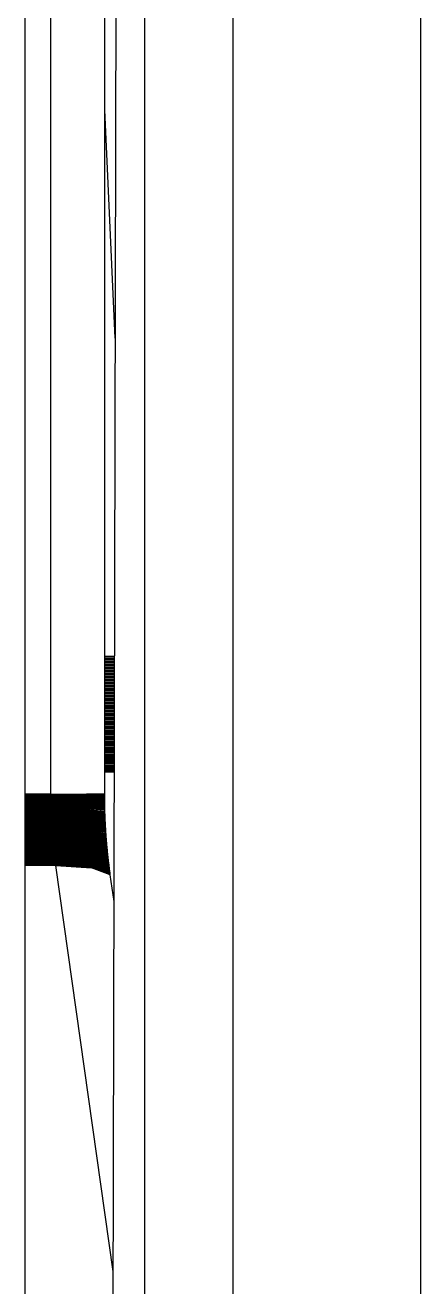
# Model space of a CAD drawing. Header units: metres. Extents: x 322 to 396.8, y -0.1 to 13.
# Drawn here: x 335.223 to 335.43, y 1.594 to 2.254 of the extents above; entities that cross this region are included whole.
import ezdxf

# ---------------------------------------------------------------- set-up
doc = ezdxf.new("R2010")
doc.units = ezdxf.units.M

msp = doc.modelspace()

# ---------------------------------------------------------------- linework, layer by layer
at = {"color": 8}
for p, q in [((335.28516, 1.48585), (335.28517, 3.4346)), ((335.33125, 3.4346), (335.33125, 1.0398)), ((335.42967, 1.04032), (335.42967, 3.43447)), ((335.22254, 0.45), (335.22254, 2.852)), ((335.23592, 1.85147), (335.23592, 2.852)), ((335.26415, 1.85145), (335.26414, 2.852)), ((335.26841, 1.48624), (335.27137, 2.852)), ((335.26972, 2.09004), (335.26414, 2.20944)), ((335.26936, 1.92343), (335.26415, 1.92343)), ((335.26935, 1.92264), (335.26415, 1.92264)), ((335.26935, 1.92185), (335.26415, 1.92185)), ((335.26935, 1.92106), (335.26415, 1.92106)), ((335.26935, 1.92027), (335.26415, 1.92027)), ((335.26935, 1.91948), (335.26415, 1.91948)), ((335.26935, 1.91869), (335.26415, 1.91869)), ((335.26934, 1.9179), (335.26415, 1.9179)), ((335.26934, 1.91711), (335.26415, 1.91711)), ((335.26934, 1.91633), (335.26415, 1.91633)), ((335.26934, 1.91554), (335.26415, 1.91554)), ((335.26934, 1.91475), (335.26415, 1.91475)), ((335.26933, 1.91397), (335.26415, 1.91397)), ((335.26933, 1.91319), (335.26415, 1.91319)), ((335.26933, 1.9124), (335.26415, 1.9124)), ((335.26933, 1.91162), (335.26415, 1.91162)), ((335.26933, 1.91084), (335.26415, 1.91084)), ((335.26933, 1.91006), (335.26415, 1.91006)), ((335.26932, 1.90928), (335.26415, 1.90928)), ((335.26932, 1.9085), (335.26415, 1.9085)), ((335.26932, 1.90772), (335.26415, 1.90772)), ((335.26932, 1.90694), (335.26415, 1.90694)), ((335.26932, 1.90616), (335.26415, 1.90616)), ((335.26932, 1.90539), (335.26415, 1.90539)), ((335.26931, 1.90461), (335.26415, 1.90461)), ((335.26931, 1.90384), (335.26415, 1.90384)), ((335.26931, 1.90306), (335.26415, 1.90306)), ((335.26931, 1.90229), (335.26415, 1.90229)), ((335.26931, 1.90152), (335.26415, 1.90152)), ((335.26931, 1.90075), (335.26415, 1.90075)), ((335.2693, 1.89998), (335.26415, 1.89998)), ((335.2693, 1.89921), (335.26415, 1.89921)), ((335.2693, 1.89844), (335.26415, 1.89844)), ((335.2693, 1.89767), (335.26415, 1.89767)), ((335.2693, 1.89691), (335.26415, 1.89691)), ((335.2693, 1.89614), (335.26415, 1.89614)), ((335.26929, 1.89538), (335.26415, 1.89538)), ((335.26929, 1.89461), (335.26415, 1.89461)), ((335.26929, 1.89385), (335.26415, 1.89385)), ((335.26929, 1.89309), (335.26415, 1.89309)), ((335.26929, 1.89233), (335.26415, 1.89233)), ((335.26929, 1.89157), (335.26415, 1.89157)), ((335.26928, 1.89081), (335.26415, 1.89081)), ((335.26928, 1.89006), (335.26415, 1.89006)), ((335.26928, 1.8893), (335.26415, 1.8893)), ((335.26928, 1.88855), (335.26415, 1.88855)), ((335.26928, 1.88779), (335.26415, 1.88779)), ((335.26928, 1.88704), (335.26415, 1.88704)), ((335.26927, 1.88629), (335.26415, 1.88629)), ((335.26927, 1.88554), (335.26415, 1.88554)), ((335.26927, 1.88479), (335.26415, 1.88479)), ((335.26927, 1.88404), (335.26415, 1.88404)), ((335.26927, 1.88329), (335.26415, 1.88329)), ((335.26927, 1.88255), (335.26415, 1.88255)), ((335.26927, 1.8818), (335.26415, 1.8818)), ((335.26926, 1.88106), (335.26415, 1.88106)), ((335.26926, 1.88032), (335.26415, 1.88032)), ((335.26926, 1.87958), (335.26415, 1.87958)), ((335.26926, 1.87884), (335.26415, 1.87884)), ((335.26926, 1.8781), (335.26415, 1.8781)), ((335.26926, 1.87736), (335.26415, 1.87736)), ((335.26925, 1.87663), (335.26415, 1.87663)), ((335.26925, 1.8759), (335.26415, 1.8759)), ((335.26925, 1.87516), (335.26415, 1.87516)), ((335.26925, 1.87443), (335.26415, 1.87443)), ((335.26925, 1.8737), (335.26415, 1.8737)), ((335.26925, 1.87297), (335.26415, 1.87297)), ((335.26924, 1.87224), (335.26415, 1.87224)), ((335.26924, 1.87152), (335.26415, 1.87152)), ((335.26924, 1.87079), (335.26415, 1.87079)), ((335.26924, 1.87007), (335.26415, 1.87007)), ((335.26924, 1.86935), (335.26415, 1.86935)), ((335.26924, 1.86863), (335.26415, 1.86863)), ((335.26924, 1.86791), (335.26415, 1.86791)), ((335.26923, 1.86719), (335.26415, 1.86719)), ((335.26923, 1.86648), (335.26415, 1.86648)), ((335.26923, 1.86576), (335.26415, 1.86576)), ((335.26923, 1.86505), (335.26415, 1.86505)), ((335.26923, 1.86434), (335.26415, 1.86434)), ((335.26923, 1.86363), (335.26415, 1.86363)), ((335.26922, 1.86292), (335.26415, 1.86292)), ((335.23592, 1.85147), (335.22254, 1.85147)), ((335.23592, 1.851), (335.22254, 1.851)), ((335.23592, 1.85052), (335.22254, 1.85052)), ((335.23592, 1.85005), (335.22254, 1.85005)), ((335.23592, 1.84958), (335.22254, 1.84958)), ((335.23593, 1.84911), (335.22254, 1.84911)), ((335.23593, 1.84864), (335.22254, 1.84864)), ((335.23592, 1.851), (335.23592, 1.85147)), ((335.23592, 1.85147), (335.2546, 1.85146)), ((335.23592, 1.85052), (335.23592, 1.851)), ((335.23592, 1.851), (335.2546, 1.85098)), ((335.23592, 1.85005), (335.23592, 1.85052)), ((335.23592, 1.85052), (335.2546, 1.85049)), ((335.23592, 1.84958), (335.23592, 1.85005)), ((335.23592, 1.85005), (335.25461, 1.85)), ((335.23593, 1.84911), (335.23592, 1.84958)), ((335.23592, 1.84958), (335.25461, 1.84952)), ((335.23593, 1.84864), (335.23593, 1.84911)), ((335.23593, 1.84911), (335.25461, 1.84903)), ((335.23594, 1.84816), (335.23593, 1.84864)), ((335.23593, 1.84864), (335.25462, 1.84854)), ((335.26415, 1.85145), (335.2546, 1.85146)), ((335.26415, 1.85093), (335.2546, 1.85098)), ((335.26415, 1.8504), (335.2546, 1.85049)), ((335.26415, 1.84987), (335.25461, 1.85)), ((335.26415, 1.84934), (335.25461, 1.84952)), ((335.26416, 1.8488), (335.25461, 1.84903)), ((335.26416, 1.84827), (335.25462, 1.84854)), ((335.26415, 1.85093), (335.26415, 1.85145)), ((335.26415, 1.8504), (335.26415, 1.85093)), ((335.26415, 1.84987), (335.26415, 1.8504)), ((335.26415, 1.84934), (335.26415, 1.84987)), ((335.26416, 1.8488), (335.26415, 1.84934)), ((335.26416, 1.84827), (335.26416, 1.8488)), ((335.23594, 1.84816), (335.22254, 1.84816)), ((335.23594, 1.84769), (335.22254, 1.84769)), ((335.23595, 1.84722), (335.22254, 1.84722)), ((335.23596, 1.84675), (335.22254, 1.84675)), ((335.23597, 1.84628), (335.22254, 1.84628)), ((335.23598, 1.84581), (335.22254, 1.84581)), ((335.23599, 1.84533), (335.22254, 1.84533)), ((335.236, 1.84486), (335.22254, 1.84486)), ((335.23601, 1.84439), (335.22254, 1.84439)), ((335.23602, 1.84392), (335.22254, 1.84392)), ((335.23604, 1.84345), (335.22254, 1.84345)), ((335.23605, 1.84298), (335.22254, 1.84298)), ((335.23607, 1.8425), (335.22254, 1.8425)), ((335.23608, 1.84203), (335.22254, 1.84203)), ((335.23594, 1.84769), (335.23594, 1.84816)), ((335.23594, 1.84816), (335.25462, 1.84805)), ((335.23595, 1.84722), (335.23594, 1.84769)), ((335.23594, 1.84769), (335.25463, 1.84757)), ((335.23596, 1.84675), (335.23595, 1.84722)), ((335.23595, 1.84722), (335.25464, 1.84708)), ((335.23597, 1.84628), (335.23596, 1.84675)), ((335.23596, 1.84675), (335.25465, 1.84659)), ((335.23598, 1.84581), (335.23597, 1.84628)), ((335.23597, 1.84628), (335.25465, 1.8461)), ((335.23599, 1.84533), (335.23598, 1.84581)), ((335.23598, 1.84581), (335.25466, 1.84561)), ((335.236, 1.84486), (335.23599, 1.84533)), ((335.23599, 1.84533), (335.25467, 1.84513)), ((335.23601, 1.84439), (335.236, 1.84486)), ((335.236, 1.84486), (335.25469, 1.84464)), ((335.23602, 1.84392), (335.23601, 1.84439)), ((335.23601, 1.84439), (335.2547, 1.84415)), ((335.23604, 1.84345), (335.23602, 1.84392)), ((335.23602, 1.84392), (335.25471, 1.84366)), ((335.23605, 1.84298), (335.23604, 1.84345)), ((335.23604, 1.84345), (335.25473, 1.84318)), ((335.23607, 1.8425), (335.23605, 1.84298)), ((335.23605, 1.84298), (335.25474, 1.84269)), ((335.23608, 1.84203), (335.23607, 1.8425)), ((335.23607, 1.8425), (335.25476, 1.8422)), ((335.2361, 1.84156), (335.23608, 1.84203)), ((335.23608, 1.84203), (335.25477, 1.84172)), ((335.26417, 1.84774), (335.25462, 1.84805)), ((335.26418, 1.8472), (335.25463, 1.84757)), ((335.26418, 1.84667), (335.25464, 1.84708)), ((335.26419, 1.84614), (335.25465, 1.84659)), ((335.2642, 1.8456), (335.25465, 1.8461)), ((335.26421, 1.84507), (335.25466, 1.84561)), ((335.26422, 1.84454), (335.25467, 1.84513)), ((335.26424, 1.84401), (335.25469, 1.84464)), ((335.26425, 1.84347), (335.2547, 1.84415)), ((335.26426, 1.84294), (335.25471, 1.84366)), ((335.26428, 1.84241), (335.25473, 1.84318)), ((335.2643, 1.84188), (335.25474, 1.84269)), ((335.26431, 1.84134), (335.25476, 1.8422)), ((335.26417, 1.84774), (335.26416, 1.84827)), ((335.26418, 1.8472), (335.26417, 1.84774)), ((335.26418, 1.84667), (335.26418, 1.8472)), ((335.26419, 1.84614), (335.26418, 1.84667)), ((335.2642, 1.8456), (335.26419, 1.84614)), ((335.26421, 1.84507), (335.2642, 1.8456)), ((335.26422, 1.84454), (335.26421, 1.84507)), ((335.26424, 1.84401), (335.26422, 1.84454)), ((335.26425, 1.84347), (335.26424, 1.84401)), ((335.26426, 1.84294), (335.26425, 1.84347)), ((335.26428, 1.84241), (335.26426, 1.84294)), ((335.2643, 1.84188), (335.26428, 1.84241)), ((335.26431, 1.84134), (335.2643, 1.84188)), ((335.2361, 1.84156), (335.22254, 1.84156)), ((335.23612, 1.84109), (335.22254, 1.84109)), ((335.23613, 1.84062), (335.22254, 1.84062)), ((335.23615, 1.84015), (335.22254, 1.84015)), ((335.23617, 1.83968), (335.22254, 1.83968)), ((335.2362, 1.83921), (335.22254, 1.83921)), ((335.23622, 1.83874), (335.22254, 1.83874)), ((335.23624, 1.83827), (335.22254, 1.83827)), ((335.23626, 1.8378), (335.22254, 1.8378)), ((335.23629, 1.83733), (335.22254, 1.83733)), ((335.23631, 1.83686), (335.22254, 1.83686)), ((335.23634, 1.83639), (335.22254, 1.83639)), ((335.23636, 1.83592), (335.22254, 1.83592)), ((335.23639, 1.83545), (335.22254, 1.83545)), ((335.23612, 1.84109), (335.2361, 1.84156)), ((335.2361, 1.84156), (335.25479, 1.84123)), ((335.23613, 1.84062), (335.23612, 1.84109)), ((335.23612, 1.84109), (335.25481, 1.84074)), ((335.23615, 1.84015), (335.23613, 1.84062)), ((335.23613, 1.84062), (335.25483, 1.84026)), ((335.23617, 1.83968), (335.23615, 1.84015)), ((335.23615, 1.84015), (335.25485, 1.83977)), ((335.2362, 1.83921), (335.23617, 1.83968)), ((335.23617, 1.83968), (335.25487, 1.83928)), ((335.23622, 1.83874), (335.2362, 1.83921)), ((335.2362, 1.83921), (335.25489, 1.8388)), ((335.23624, 1.83827), (335.23622, 1.83874)), ((335.23622, 1.83874), (335.25491, 1.83831)), ((335.23626, 1.8378), (335.23624, 1.83827)), ((335.23624, 1.83827), (335.25494, 1.83782)), ((335.23629, 1.83733), (335.23626, 1.8378)), ((335.23626, 1.8378), (335.25496, 1.83734)), ((335.23631, 1.83686), (335.23629, 1.83733)), ((335.23629, 1.83733), (335.25498, 1.83685)), ((335.23634, 1.83639), (335.23631, 1.83686)), ((335.23631, 1.83686), (335.25501, 1.83636)), ((335.23636, 1.83592), (335.23634, 1.83639)), ((335.23634, 1.83639), (335.25504, 1.83588)), ((335.23639, 1.83545), (335.23636, 1.83592)), ((335.23636, 1.83592), (335.25506, 1.83539)), ((335.23642, 1.83498), (335.23639, 1.83545)), ((335.23639, 1.83545), (335.25509, 1.83491)), ((335.26433, 1.84081), (335.25477, 1.84172)), ((335.26435, 1.84028), (335.25479, 1.84123)), ((335.26437, 1.83975), (335.25481, 1.84074)), ((335.26439, 1.83922), (335.25483, 1.84026)), ((335.26441, 1.83868), (335.25485, 1.83977)), ((335.26444, 1.83815), (335.25487, 1.83928)), ((335.26446, 1.83762), (335.25489, 1.8388)), ((335.26448, 1.83709), (335.25491, 1.83831)), ((335.26451, 1.83656), (335.25494, 1.83782)), ((335.26454, 1.83603), (335.25496, 1.83734)), ((335.26456, 1.83549), (335.25498, 1.83685)), ((335.26459, 1.83496), (335.25501, 1.83636)), ((335.26462, 1.83443), (335.25504, 1.83588)), ((335.26465, 1.8339), (335.25506, 1.83539)), ((335.26433, 1.84081), (335.26431, 1.84134)), ((335.26435, 1.84028), (335.26433, 1.84081)), ((335.26437, 1.83975), (335.26435, 1.84028)), ((335.26439, 1.83922), (335.26437, 1.83975)), ((335.26441, 1.83868), (335.26439, 1.83922)), ((335.26444, 1.83815), (335.26441, 1.83868)), ((335.26446, 1.83762), (335.26444, 1.83815)), ((335.26448, 1.83709), (335.26446, 1.83762)), ((335.26451, 1.83656), (335.26448, 1.83709)), ((335.26454, 1.83603), (335.26451, 1.83656)), ((335.26456, 1.83549), (335.26454, 1.83603)), ((335.26459, 1.83496), (335.26456, 1.83549)), ((335.23642, 1.83498), (335.22254, 1.83498)), ((335.23645, 1.83451), (335.22254, 1.83451)), ((335.23648, 1.83404), (335.22254, 1.83404)), ((335.23651, 1.83357), (335.22254, 1.83357)), ((335.23654, 1.8331), (335.22254, 1.8331)), ((335.23657, 1.83263), (335.22254, 1.83263)), ((335.23661, 1.83216), (335.22254, 1.83216)), ((335.23664, 1.8317), (335.22254, 1.8317)), ((335.23668, 1.83123), (335.22254, 1.83123)), ((335.23671, 1.83076), (335.22254, 1.83076)), ((335.23675, 1.83029), (335.22254, 1.83029)), ((335.23678, 1.82982), (335.22254, 1.82982)), ((335.23682, 1.82936), (335.22254, 1.82936)), ((335.23686, 1.82889), (335.22254, 1.82889)), ((335.23645, 1.83451), (335.23642, 1.83498)), ((335.23642, 1.83498), (335.25512, 1.83442)), ((335.23648, 1.83404), (335.23645, 1.83451)), ((335.23645, 1.83451), (335.25515, 1.83394)), ((335.23651, 1.83357), (335.23648, 1.83404)), ((335.23648, 1.83404), (335.25518, 1.83345)), ((335.23654, 1.8331), (335.23651, 1.83357)), ((335.23651, 1.83357), (335.25521, 1.83297)), ((335.23657, 1.83263), (335.23654, 1.8331)), ((335.23654, 1.8331), (335.25525, 1.83248)), ((335.23661, 1.83216), (335.23657, 1.83263)), ((335.23657, 1.83263), (335.25528, 1.832)), ((335.23664, 1.8317), (335.23661, 1.83216)), ((335.23661, 1.83216), (335.25531, 1.83151)), ((335.23668, 1.83123), (335.23664, 1.8317)), ((335.23664, 1.8317), (335.25535, 1.83103)), ((335.23671, 1.83076), (335.23668, 1.83123)), ((335.23668, 1.83123), (335.25539, 1.83055)), ((335.23675, 1.83029), (335.23671, 1.83076)), ((335.23671, 1.83076), (335.25542, 1.83006)), ((335.23678, 1.82982), (335.23675, 1.83029)), ((335.23675, 1.83029), (335.25546, 1.82958)), ((335.23682, 1.82936), (335.23678, 1.82982)), ((335.23678, 1.82982), (335.2555, 1.82909)), ((335.23686, 1.82889), (335.23682, 1.82936)), ((335.23682, 1.82936), (335.25554, 1.82861)), ((335.2369, 1.82842), (335.23686, 1.82889)), ((335.23686, 1.82889), (335.25558, 1.82813)), ((335.26468, 1.83337), (335.25509, 1.83491)), ((335.26471, 1.83284), (335.25512, 1.83442)), ((335.26475, 1.83231), (335.25515, 1.83394)), ((335.26478, 1.83178), (335.25518, 1.83345)), ((335.26481, 1.83125), (335.25521, 1.83297)), ((335.26485, 1.83072), (335.25525, 1.83248)), ((335.26489, 1.83019), (335.25528, 1.832)), ((335.26492, 1.82966), (335.25531, 1.83151)), ((335.26496, 1.82913), (335.25535, 1.83103)), ((335.265, 1.8286), (335.25539, 1.83055)), ((335.26504, 1.82808), (335.25542, 1.83006)), ((335.26508, 1.82755), (335.25546, 1.82958)), ((335.26513, 1.82702), (335.2555, 1.82909)), ((335.26462, 1.83443), (335.26459, 1.83496)), ((335.26465, 1.8339), (335.26462, 1.83443)), ((335.26468, 1.83337), (335.26465, 1.8339)), ((335.26471, 1.83284), (335.26468, 1.83337)), ((335.26475, 1.83231), (335.26471, 1.83284)), ((335.26478, 1.83178), (335.26475, 1.83231)), ((335.26481, 1.83125), (335.26478, 1.83178)), ((335.26485, 1.83072), (335.26481, 1.83125)), ((335.26489, 1.83019), (335.26485, 1.83072)), ((335.26492, 1.82966), (335.26489, 1.83019)), ((335.26496, 1.82913), (335.26492, 1.82966)), ((335.265, 1.8286), (335.26496, 1.82913)), ((335.2369, 1.82842), (335.22254, 1.82842)), ((335.23694, 1.82795), (335.22254, 1.82795)), ((335.23698, 1.82749), (335.22254, 1.82749)), ((335.23703, 1.82702), (335.22254, 1.82702)), ((335.23707, 1.82656), (335.22254, 1.82656)), ((335.23711, 1.82609), (335.22254, 1.82609)), ((335.23716, 1.82562), (335.22254, 1.82562)), ((335.2372, 1.82516), (335.22254, 1.82516)), ((335.23725, 1.82469), (335.22254, 1.82469)), ((335.23729, 1.82423), (335.22254, 1.82423)), ((335.23734, 1.82376), (335.22254, 1.82376)), ((335.23739, 1.8233), (335.22254, 1.8233)), ((335.23744, 1.82283), (335.22254, 1.82283)), ((335.23749, 1.82237), (335.22254, 1.82237)), ((335.23694, 1.82795), (335.2369, 1.82842)), ((335.2369, 1.82842), (335.25562, 1.82765)), ((335.23698, 1.82749), (335.23694, 1.82795)), ((335.23694, 1.82795), (335.25566, 1.82716)), ((335.23703, 1.82702), (335.23698, 1.82749)), ((335.23698, 1.82749), (335.2557, 1.82668)), ((335.23707, 1.82656), (335.23703, 1.82702)), ((335.23703, 1.82702), (335.25575, 1.8262)), ((335.23711, 1.82609), (335.23707, 1.82656)), ((335.23707, 1.82656), (335.25579, 1.82572)), ((335.23716, 1.82562), (335.23711, 1.82609)), ((335.23711, 1.82609), (335.25584, 1.82523)), ((335.2372, 1.82516), (335.23716, 1.82562)), ((335.23716, 1.82562), (335.25588, 1.82475)), ((335.23725, 1.82469), (335.2372, 1.82516)), ((335.2372, 1.82516), (335.25593, 1.82427)), ((335.23729, 1.82423), (335.23725, 1.82469)), ((335.23725, 1.82469), (335.25598, 1.82379)), ((335.23734, 1.82376), (335.23729, 1.82423)), ((335.23729, 1.82423), (335.25603, 1.82331)), ((335.23739, 1.8233), (335.23734, 1.82376)), ((335.23734, 1.82376), (335.25608, 1.82283)), ((335.23744, 1.82283), (335.23739, 1.8233)), ((335.23739, 1.8233), (335.25613, 1.82235)), ((335.23744, 1.82283), (335.25618, 1.82187)), ((335.23749, 1.82237), (335.23744, 1.82283)), ((335.23749, 1.82237), (335.25623, 1.82139)), ((335.23754, 1.82191), (335.23749, 1.82237)), ((335.26517, 1.82649), (335.25554, 1.82861)), ((335.26521, 1.82596), (335.25558, 1.82813)), ((335.26526, 1.82544), (335.25562, 1.82765)), ((335.2653, 1.82491), (335.25566, 1.82716)), ((335.26535, 1.82438), (335.2557, 1.82668)), ((335.2654, 1.82385), (335.25575, 1.8262)), ((335.26545, 1.82333), (335.25579, 1.82572)), ((335.26549, 1.8228), (335.25584, 1.82523)), ((335.26554, 1.82227), (335.25588, 1.82475)), ((335.2656, 1.82175), (335.25593, 1.82427)), ((335.26565, 1.82122), (335.25598, 1.82379)), ((335.2657, 1.8207), (335.25603, 1.82331)), ((335.26576, 1.82017), (335.25608, 1.82283)), ((335.26581, 1.81965), (335.25613, 1.82235)), ((335.26504, 1.82808), (335.265, 1.8286)), ((335.26508, 1.82755), (335.26504, 1.82808)), ((335.26513, 1.82702), (335.26508, 1.82755)), ((335.26517, 1.82649), (335.26513, 1.82702)), ((335.26521, 1.82596), (335.26517, 1.82649)), ((335.26526, 1.82544), (335.26521, 1.82596)), ((335.2653, 1.82491), (335.26526, 1.82544)), ((335.26535, 1.82438), (335.2653, 1.82491)), ((335.2654, 1.82385), (335.26535, 1.82438)), ((335.26545, 1.82333), (335.2654, 1.82385)), ((335.26549, 1.8228), (335.26545, 1.82333)), ((335.26554, 1.82227), (335.26549, 1.8228)), ((335.2656, 1.82175), (335.26554, 1.82227)), ((335.23754, 1.82191), (335.22254, 1.82191)), ((335.23759, 1.82144), (335.22254, 1.82144)), ((335.23765, 1.82098), (335.22254, 1.82098)), ((335.2377, 1.82052), (335.22254, 1.82052)), ((335.23775, 1.82005), (335.22254, 1.82005)), ((335.23781, 1.81959), (335.22254, 1.81959)), ((335.23786, 1.81913), (335.22254, 1.81913)), ((335.23792, 1.81867), (335.22254, 1.81867)), ((335.23798, 1.8182), (335.22254, 1.8182)), ((335.23804, 1.81774), (335.22254, 1.81774)), ((335.2381, 1.81728), (335.22254, 1.81728)), ((335.23816, 1.81682), (335.22254, 1.81682)), ((335.23822, 1.81636), (335.22254, 1.81636)), ((335.23828, 1.8159), (335.22254, 1.8159)), ((335.23754, 1.82191), (335.25628, 1.82091)), ((335.23759, 1.82144), (335.23754, 1.82191)), ((335.23759, 1.82144), (335.25634, 1.82043)), ((335.23765, 1.82098), (335.23759, 1.82144)), ((335.23765, 1.82098), (335.25639, 1.81995)), ((335.2377, 1.82052), (335.23765, 1.82098)), ((335.2377, 1.82052), (335.25644, 1.81947)), ((335.23775, 1.82005), (335.2377, 1.82052)), ((335.23775, 1.82005), (335.2565, 1.81899)), ((335.23781, 1.81959), (335.23775, 1.82005)), ((335.23781, 1.81959), (335.25656, 1.81852)), ((335.23786, 1.81913), (335.23781, 1.81959)), ((335.23786, 1.81913), (335.25662, 1.81804)), ((335.23792, 1.81867), (335.23786, 1.81913)), ((335.23792, 1.81867), (335.25667, 1.81756)), ((335.23798, 1.8182), (335.23792, 1.81867)), ((335.23798, 1.8182), (335.25673, 1.81708)), ((335.23804, 1.81774), (335.23798, 1.8182)), ((335.23804, 1.81774), (335.25679, 1.81661)), ((335.2381, 1.81728), (335.23804, 1.81774)), ((335.2381, 1.81728), (335.25685, 1.81613)), ((335.23816, 1.81682), (335.2381, 1.81728)), ((335.23816, 1.81682), (335.25692, 1.81565)), ((335.23822, 1.81636), (335.23816, 1.81682)), ((335.23822, 1.81636), (335.25698, 1.81518)), ((335.23828, 1.8159), (335.23822, 1.81636)), ((335.23828, 1.8159), (335.25704, 1.8147)), ((335.23834, 1.81544), (335.23828, 1.8159)), ((335.26587, 1.81912), (335.25618, 1.82187)), ((335.26592, 1.8186), (335.25623, 1.82139)), ((335.26598, 1.81807), (335.25628, 1.82091)), ((335.26604, 1.81755), (335.25634, 1.82043)), ((335.2661, 1.81703), (335.25639, 1.81995)), ((335.26616, 1.8165), (335.25644, 1.81947)), ((335.26622, 1.81598), (335.2565, 1.81899)), ((335.26628, 1.81546), (335.25656, 1.81852)), ((335.26635, 1.81494), (335.25662, 1.81804)), ((335.26641, 1.81442), (335.25667, 1.81756)), ((335.26647, 1.81389), (335.25673, 1.81708)), ((335.26654, 1.81337), (335.25679, 1.81661)), ((335.26661, 1.81285), (335.25685, 1.81613)), ((335.26667, 1.81233), (335.25692, 1.81565)), ((335.26565, 1.82122), (335.2656, 1.82175)), ((335.2657, 1.8207), (335.26565, 1.82122)), ((335.26576, 1.82017), (335.2657, 1.8207)), ((335.26581, 1.81965), (335.26576, 1.82017)), ((335.26587, 1.81912), (335.26581, 1.81965)), ((335.26592, 1.8186), (335.26587, 1.81912)), ((335.26598, 1.81807), (335.26592, 1.8186)), ((335.26604, 1.81755), (335.26598, 1.81807)), ((335.2661, 1.81703), (335.26604, 1.81755)), ((335.26616, 1.8165), (335.2661, 1.81703)), ((335.26622, 1.81598), (335.26616, 1.8165)), ((335.26628, 1.81546), (335.26622, 1.81598)), ((335.26635, 1.81494), (335.26628, 1.81546)), ((335.23834, 1.81544), (335.22254, 1.81544)), ((335.2384, 1.81498), (335.22254, 1.81498)), ((335.23847, 1.81452), (335.22254, 1.81452)), ((335.23853, 1.81406), (335.22254, 1.81406)), ((335.23834, 1.81544), (335.25711, 1.81423)), ((335.2384, 1.81498), (335.23834, 1.81544)), ((335.2384, 1.81498), (335.25717, 1.81375)), ((335.23847, 1.81452), (335.2384, 1.81498)), ((335.23847, 1.81452), (335.25724, 1.81328)), ((335.23853, 1.81406), (335.23847, 1.81452)), ((335.23853, 1.81406), (335.2573, 1.81281)), ((335.26866, 1.6016), (335.23853, 1.81406)), ((335.26674, 1.81181), (335.25698, 1.81518)), ((335.26681, 1.81129), (335.25704, 1.8147)), ((335.26688, 1.81077), (335.25711, 1.81423)), ((335.26695, 1.81025), (335.25717, 1.81375)), ((335.26703, 1.80973), (335.25724, 1.81328)), ((335.2671, 1.80923), (335.2573, 1.81281)), ((335.26641, 1.81442), (335.26635, 1.81494)), ((335.26647, 1.81389), (335.26641, 1.81442)), ((335.26654, 1.81337), (335.26647, 1.81389)), ((335.26661, 1.81285), (335.26654, 1.81337)), ((335.26667, 1.81233), (335.26661, 1.81285)), ((335.26674, 1.81181), (335.26667, 1.81233)), ((335.26681, 1.81129), (335.26674, 1.81181)), ((335.26688, 1.81077), (335.26681, 1.81129)), ((335.26695, 1.81025), (335.26688, 1.81077)), ((335.26703, 1.80973), (335.26695, 1.81025)), ((335.2671, 1.80923), (335.26703, 1.80973)), ((335.26908, 1.79526), (335.2671, 1.80923))]:
    msp.add_line(p, q, dxfattribs=at)

doc.saveas('drawing.dxf')
